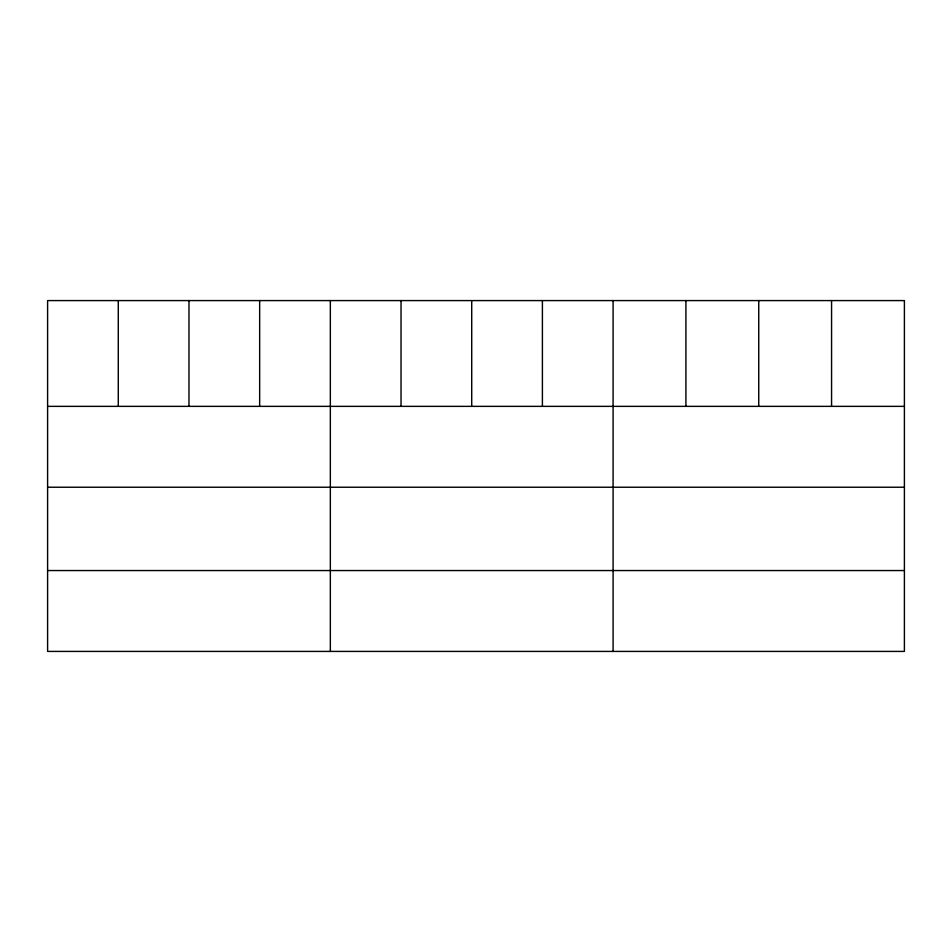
<?xml version="1.0" encoding="UTF-8"?>
<svg xmlns="http://www.w3.org/2000/svg" width="952" height="952" viewBox="0 0 952 952"><rect width="100%" height="100%" fill="white"/><g stroke="black" fill="none" stroke-linecap="round" stroke-linejoin="round"><path stroke-width="1.43" d="M47.6 406.361L904.4 406.361M47.6 487.234L904.4 487.234M47.6 570.545L904.4 570.545M831.572 300.582L831.572 406.361M758.744 300.582L758.744 406.361M685.916 300.582L685.916 406.361M613.088 300.582L613.088 651.418M542.402 300.582L542.402 406.361M471.716 300.582L471.716 406.361M401.03 300.582L401.03 406.361M330.344 300.582L330.344 651.418M259.658 300.582L259.658 406.361M188.972 300.582L188.972 406.361M118.286 300.582L118.286 406.361M904.4 300.582L47.6 300.582L47.6 651.418L904.4 651.418L904.4 300.582"/></g></svg>
